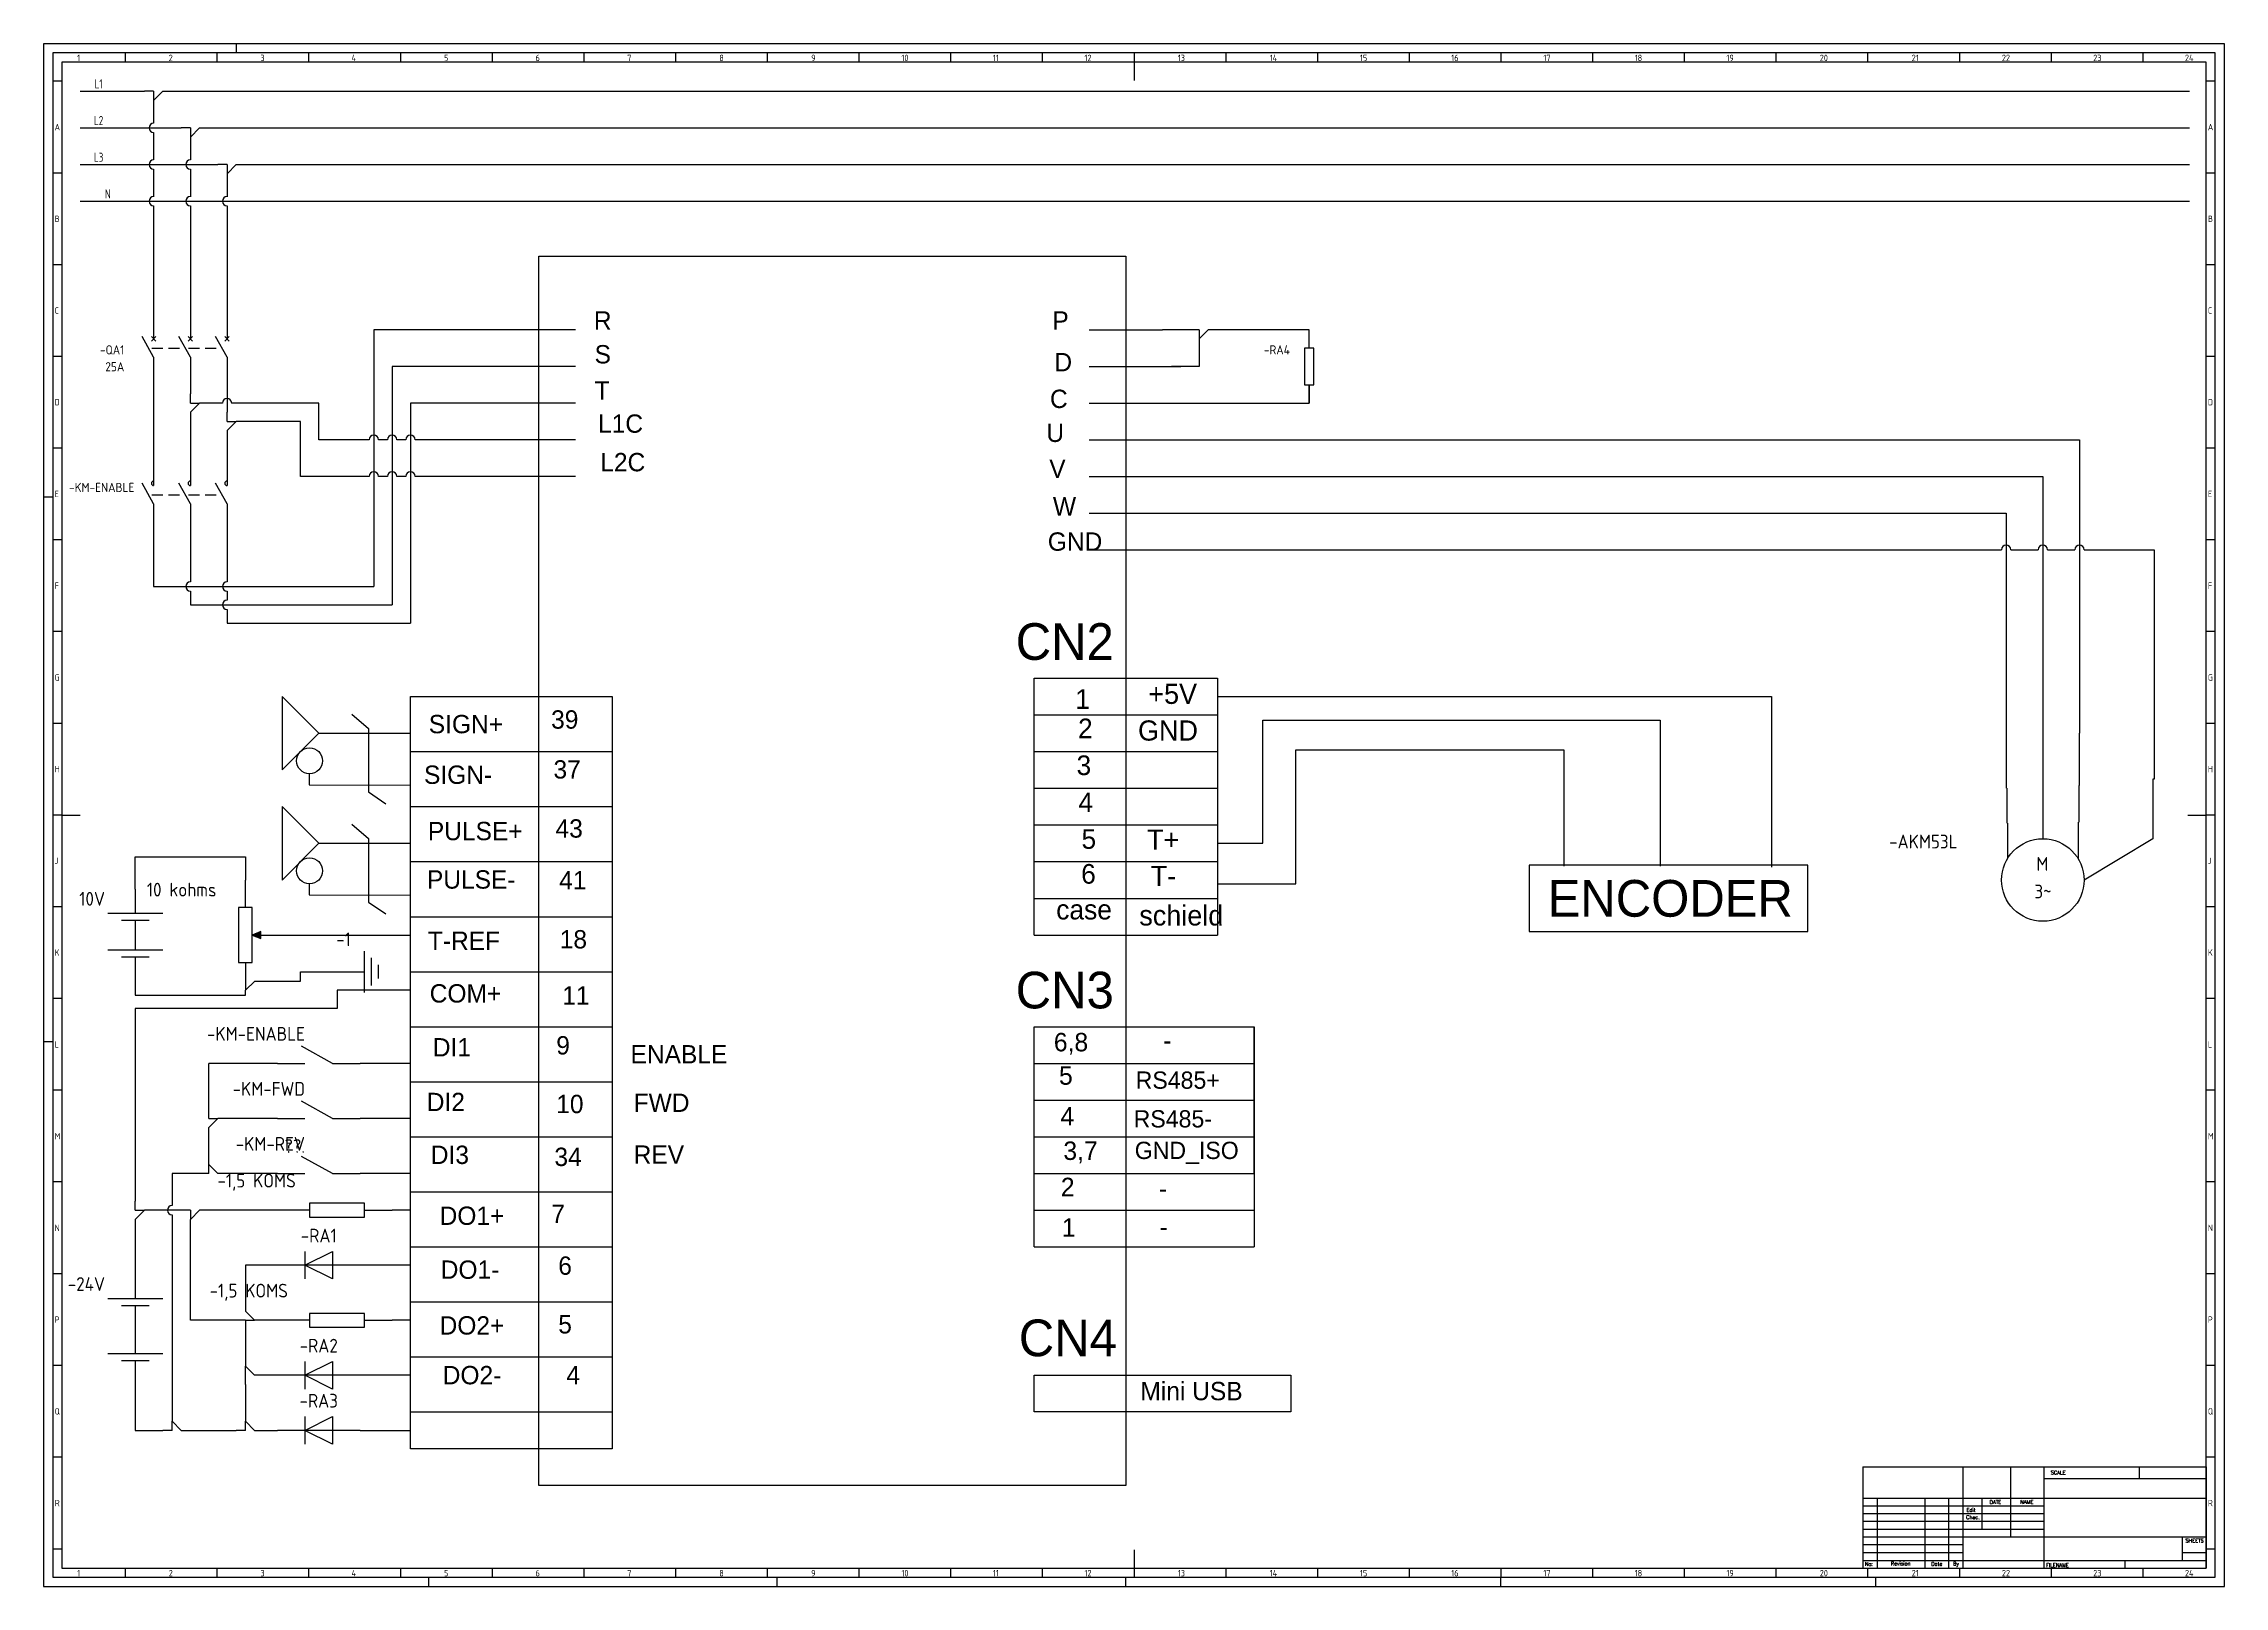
# Model space of a CAD drawing. Header units: millimetres. Extents: x 0 to 1189, y 5 to 846.
import ezdxf
from ezdxf.enums import TextEntityAlignment as Align

# ---------------------------------------------------------------- set-up
doc = ezdxf.new("R2010")
doc.units = ezdxf.units.MM
doc.header["$LTSCALE"] = 12
doc.linetypes.add('DASHED', pattern=[0.75, 0.5, -0.25])
for name, color, linetype in [('025', 1, 'Continuous'), ('035', 5, 'Continuous'), ('07', 7, 'Continuous'), ('LINK', 9, 'DASHED'), ('MISC', 2, 'Continuous'), ('RED_2.5mm^2', 1, 'Continuous'), ('SYMS', 7, 'Continuous'), ('TAGS', 51, 'Continuous'), ('WIREFIXED', 130, 'Continuous'), ('XREFCHILD', 134, 'Continuous')]:
    doc.layers.add(name, color=color, linetype=linetype)
doc.styles.add('ISO Proportional', font='isocp.shx')
doc.styles.add('WD', font='romans.shx')
doc.styles.add('WD_IEC', font='isocp2.shx', dxfattribs={"width": 0.9, "height": 4})

# ---------------------------------------------------------------- blocks, each defined once
blk = doc.blocks.new('IEC_border_a0')
at = {"layer": '035'}
for p, q in [((0, 841), (0, 0)), ((1189, 841), (0, 841)), ((44.5, 836), (44.5, 831)), ((94.5, 836), (94.5, 831)), ((105, 841), (105, 836)), ((144.5, 836), (144.5, 831)), ((194.5, 836), (194.5, 831)), ((244.5, 836), (244.5, 831)), ((294.5, 836), (294.5, 831)), ((344.5, 836), (344.5, 831)), ((394.5, 836), (394.5, 831)), ((444.5, 836), (444.5, 831)), ((494.5, 836), (494.5, 831)), ((544.5, 836), (544.5, 831)), ((594.5, 836), (594.5, 831)), ((644.5, 836), (644.5, 831)), ((694.5, 836), (694.5, 831)), ((744.5, 836), (744.5, 831)), ((794.5, 836), (794.5, 831)), ((844.5, 836), (844.5, 831)), ((894.5, 836), (894.5, 831)), ((944.5, 836), (944.5, 831)), ((994.5, 836), (994.5, 831)), ((1044.5, 836), (1044.5, 831)), ((1094.5, 836), (1094.5, 831)), ((1144.5, 836), (1144.5, 831)), ((1189, 0), (1189, 841)), ((10, 820.5), (5, 820.5)), ((1184, 820.5), (1179, 820.5)), ((10, 770.5), (5, 770.5)), ((1184, 770.5), (1179, 770.5)), ((10, 720.5), (5, 720.5)), ((1184, 720.5), (1179, 720.5)), ((10, 670.5), (5, 670.5)), ((1184, 670.5), (1179, 670.5)), ((10, 620.5), (5, 620.5)), ((1184, 620.5), (1179, 620.5)), ((0, 594), (5, 594)), ((10, 570.5), (5, 570.5)), ((1184, 570.5), (1179, 570.5)), ((10, 520.5), (5, 520.5)), ((1184, 520.5), (1179, 520.5)), ((10, 470.5), (5, 470.5)), ((1184, 470.5), (1179, 470.5)), ((10, 420.5), (5, 420.5)), ((1184, 420.5), (1179, 420.5)), ((1184, 420.5), (1179, 420.5)), ((10, 370.5), (5, 370.5)), ((1184, 370.5), (1179, 370.5)), ((10, 320.5), (5, 320.5)), ((1184, 320.5), (1179, 320.5)), ((0, 297), (5, 297)), ((10, 270.5), (5, 270.5)), ((1184, 270.5), (1179, 270.5)), ((1184, 270.5), (1179, 270.5)), ((10, 220.5), (5, 220.5)), ((1184, 220.5), (1179, 220.5)), ((10, 170.5), (5, 170.5)), ((1184, 170.5), (1179, 170.5)), ((10, 120.5), (5, 120.5)), ((1184, 120.5), (1179, 120.5)), ((10, 70.5), (5, 70.5)), ((1184, 70.5), (1179, 70.5)), ((10, 20.4), (5.1, 20.4)), ((1184, 20.4), (1179, 20.4)), ((0, 0), (1189, 0)), ((44.5, 10), (44.5, 5)), ((94.5, 10), (94.5, 5)), ((144.5, 10), (144.5, 5)), ((194.5, 10), (194.5, 5)), ((210, 0), (210, 5)), ((244.5, 10), (244.5, 5)), ((294.5, 10), (294.5, 5)), ((344.5, 10), (344.5, 5)), ((394.5, 10), (394.5, 5)), ((400, 0), (400, 5)), ((444.5, 10), (444.5, 5)), ((494.5, 10), (494.5, 5)), ((544.5, 10), (544.5, 5)), ((590, 0), (590, 5)), ((594.5, 10), (594.5, 5)), ((644.5, 10), (644.5, 5)), ((694.5, 10), (694.5, 5)), ((744.5, 10), (744.5, 5)), ((744.5, 10), (744.5, 5)), ((794.5, 10), (794.5, 5)), ((794.5, 0), (794.5, 5)), ((844.5, 10), (844.5, 5)), ((894.5, 10), (894.5, 5)), ((944.5, 10), (944.5, 5)), ((994.5, 10), (994.5, 5)), ((999, 0), (999, 5)), ((1044.5, 10), (1044.5, 5)), ((1094.5, 10), (1094.5, 5)), ((1144.5, 10), (1144.5, 5))]:
    blk.add_line(p, q, dxfattribs=at)
blk.add_lwpolyline([(10, 10), (1179, 10), (1179, 831), (10, 831)], close=True, dxfattribs=at)
at = {"layer": '07'}
for p, q in [((594.5, 831), (594.5, 821)), ((10, 420.5), (20, 420.5)), ((1169, 420.5), (1179, 420.5)), ((594.5, 20), (594.5, 10))]:
    blk.add_line(p, q, dxfattribs=at)
blk.add_lwpolyline([(5, 5), (1184, 5), (1184, 836), (5, 836)], close=True, dxfattribs=at)
at = {"layer": '035', "style": 'ISO Proportional'}
for s, p in [('1', (18.3, 831.5)), ('2', (68.2, 831.5)), ('3', (118.2, 831.5)), ('4', (167.9, 831.5)), ('5', (218.3, 831.5)), ('6', (268.2, 831.5)), ('7', (318.2, 831.5)), ('8', (368.4, 831.5)), ('9', (418.5, 831.5)), ('10', (467.7, 831.5)), ('11', (517.5, 831.5)), ('12', (567.5, 831.5)), ('13', (618.4, 831.5)), ('14', (668.5, 831.5)), ('15', (717.7, 831.5)), ('16', (767.5, 831.5)), ('17', (817.7, 831.5)), ('18', (867.5, 831.5)), ('19', (917.5, 831.5)), ('20', (968.4, 831.5)), ('21', (1018.5, 831.5)), ('22', (1067.7, 831.5)), ('23', (1117.5, 831.5)), ('24', (1167.5, 831.5)), ('A', (6, 793.8)), ('A', (1180, 793.8)), ('B', (6, 743.8)), ('B', (1180, 743.8)), ('C', (6, 693.8)), ('C', (1180, 693.8)), ('D', (6, 643.8)), ('D', (1180, 643.8)), ('E', (6, 593.8)), ('E', (1180, 593.8)), ('F', (6, 543.8)), ('F', (1180, 543.8)), ('G', (6, 493.8)), ('G', (1180, 493.8)), ('H', (6, 443.8)), ('H', (1180, 443.8)), ('J', (6, 393.8)), ('J', (1180, 393.8)), ('K', (6, 343.8)), ('K', (1180, 343.8)), ('L', (6, 293.7)), ('L', (1180, 293.7)), ('M', (6, 243.7)), ('M', (1180, 243.7)), ('N', (6, 193.7)), ('N', (1180, 193.7)), ('P', (6, 143.7)), ('P', (1180, 143.7)), ('Q', (6, 93.7)), ('Q', (1180, 93.7)), ('R', (6.1, 43.7)), ('R', (1180, 43.7)), ('1', (18.3, 5.5)), ('2', (68.2, 5.5)), ('3', (118.2, 5.5)), ('4', (167.9, 5.5)), ('5', (218.3, 5.5)), ('6', (268.2, 5.5)), ('7', (318.2, 5.5)), ('8', (368.4, 5.5)), ('9', (418.5, 5.5)), ('10', (467.7, 5.5)), ('11', (517.5, 5.5)), ('12', (567.5, 5.5)), ('13', (618.4, 5.5)), ('14', (668.5, 5.5)), ('15', (717.7, 5.5)), ('16', (767.5, 5.5)), ('17', (817.7, 5.5)), ('18', (867.5, 5.5)), ('19', (917.5, 5.5)), ('20', (968.4, 5.5)), ('21', (1018.5, 5.5)), ('22', (1067.7, 5.5)), ('23', (1117.5, 5.5)), ('24', (1167.5, 5.5))]:
    blk.add_text(s, height=3.5, dxfattribs=at).set_placement(p)
blk = doc.blocks.new('IEC_tblock_a0')
at = {"layer": '035'}
for p, q in [((-106.6, 55.2), (-106.6, 17)), ((-88.4, 48.9), (0, 48.9)), ((-36.4, 55.2), (-36.4, 48.9)), ((-179.4, 38.2), (-179.4, 0)), ((-153.4, 38.2), (-153.4, 0)), ((-140.4, 38.2), (-140.4, 0)), ((-122.2, 38.2), (-122.2, 21.2)), ((-187.2, 34), (-88.4, 34)), ((-187.2, 29.8), (-88.4, 29.8)), ((-187.2, 25.5), (-88.4, 25.5)), ((-187.2, 21.2), (-88.4, 21.2)), ((-187.2, 17), (-132.6, 17)), ((-187.2, 12.8), (-132.6, 12.8)), ((-187.2, 8.5), (-132.6, 8.5)), ((-187.2, 4.2), (0, 4.2)), ((-44.2, 4.2), (-44.2, 0)), ((-13, 8.5), (0, 8.5))]:
    blk.add_line(p, q, dxfattribs=at)
at = {"layer": '07'}
for p, q in [((-187.2, 55.2), (0, 55.2)), ((-187.2, 55.2), (-187.2, 0)), ((-132.6, 55.2), (-132.6, 0)), ((-88.4, 55.2), (-88.4, 0)), ((0, 55.2), (0, 0)), ((-187.2, 38.2), (0, 38.2)), ((-132.6, 17), (0, 17)), ((-13, 17), (-13, 4.2)), ((-187.2, 0), (0, 0))]:
    blk.add_line(p, q, dxfattribs=at)
at = {"style": 'WD'}
for tag, p in [('SCALE', (-69.9, 51.1)), ('SH', (-8.7, 10.1)), ('FILENAME', (-68.1, 0.8))]:
    blk.add_attdef(tag, p, '', height=2, dxfattribs=at)
for tag, height, p in [('CKDATE', 2, (-114.9, 26.6)), ('EDDATE', 2, (-115, 30.8)), ('EDBY', 2, (-98, 30.9)), ('CKBY', 2, (-97.9, 26.3)), ('PROJDESC', 5, (-45.9, 29.2)), ('DWGDESC', 5, (-44.9, 19.7)), ('DWGNO', 3.5, (-48.5, 9.5))]:
    blk.add_attdef(tag, text='', height=height, dxfattribs=at).set_placement(p, align=Align.CENTER)
at = {"style": 'WD', "flags": 1}
blk.add_attdef('WD_TB', (-120.9, 11.9), '', height=2, dxfattribs=at)
at = {"layer": '025', "style": 'WD'}
for s, p in [('SCALE', (-80.6, 51.1)), ('NAME', (-97.7, 35.1)), ('No:', (-183.8, 1.2)), ('Revision', (-166.5, 1.5)), ('Date', (-146.8, 1.3)), ('By', (-136.3, 1.4))]:
    blk.add_text(s, height=2, dxfattribs=at).set_placement(p, align=Align.CENTER)
for s, p in [('DATE', (-118, 35)), ('Chec.', (-130.8, 26.7)), ('Edit', (-130.6, 30.7)), ('SHEETS', (-11.2, 14)), ('FILENAME', (-87.2, 0.6))]:
    blk.add_text(s, height=2, dxfattribs=at).set_placement(p)
blk = doc.blocks.new('HT0_184')
for p, q in [((0, 0), (-2.5, 0)), ((0, 0), (0, -2.5)), ((0, -2.5), (2.5, 0))]:
    blk.add_line(p, q)
at = {"style": 'WD_IEC', "flags": 1}
for tag, p in [('X4TERM01', (-2.5, 0)), ('X1TERM01', (2.5, 0)), ('X8TERM01', (0, -2.5)), ('WDWSEQ', (1.53, -1.26))]:
    blk.add_attdef(tag, p, '', height=0.4, dxfattribs=at)
blk = doc.blocks.new('VCB1')
for p, q in [((0, 7.5), (0, 2.5)), ((0, -2.5), (-3.12, 3.12)), ((0.62, 1.88), (-0.62, 3.12)), ((-0.62, 1.88), (0.62, 3.12)), ((0, -2.5), (0, -7.5))]:
    blk.add_line(p, q)
at = {"style": 'WD_IEC'}
for tag, p in [('INST', (-8, 5.25)), ('TAG1', (-8, -1.75)), ('LOC', (-8, 1.75)), ('RATING1', (-8, -6.35)), ('DESC1', (-8, -14.35)), ('DESC2', (-8, -17.85)), ('DESC3', (-8, -21.35))]:
    blk.add_attdef(tag, text='', height=2.5, dxfattribs=at).set_placement(p, align=Align.RIGHT)
blk.add_attdef('TERM01', text='', height=2, rotation=90, dxfattribs=at).set_placement((-1, 7.5), align=Align.RIGHT)
at = {"style": 'WD_IEC', "flags": 1}
for tag, p, height in [('X2TERM01', (0, 7.5), 0.32), ('MFG', (2.75, 6.5), 1.5), ('X4LINK', (-2, 0), 0.32), ('X1LINK', (-0.5, 0), 0.32), ('CAT', (2.75, 4), 1.5), ('X8TERM02', (0, -7.5), 0.32), ('ASSYCODE', (1, -9), 1), ('FAMILY', (1, -10.5), 1), ('CATDESC', (1, -12), 1), ('CONTACT', (1, -13.5), 1), ('COMMON', (2.25, -14.75), 1)]:
    blk.add_attdef(tag, p, '', height=height, dxfattribs=at)
at = {"style": 'WD_IEC'}
blk.add_attdef('TERM02', (-1, -7.5), '', height=2, rotation=90, dxfattribs=at)
at = {"lineweight": 15, "style": 'WD_IEC'}
blk.add_attdef('XREF', text='', height=2.5, dxfattribs=at).set_placement((-8, -10.35), align=Align.RIGHT)
blk = doc.blocks.new('VCB2')
for p, q in [((0, 7.5), (0, 2.5)), ((0, -2.5), (-3.12, 3.12)), ((0.62, 1.88), (-0.62, 3.12)), ((-0.62, 1.88), (0.62, 3.12)), ((0, -2.5), (0, -7.5))]:
    blk.add_line(p, q)
at = {"style": 'WD_IEC'}
blk.add_attdef('TERM01', text='', height=2, rotation=90, dxfattribs=at).set_placement((-1, 7.5), align=Align.RIGHT)
at = {"style": 'WD_IEC', "flags": 1}
for tag, p, height in [('X2TERM01', (0, 7.5), 0.32), ('X4LINK', (-2.5, 0), 0.32), ('X1LINK', (-0.5, 0), 0.32), ('X8TERM02', (0, -7.5), 0.32), ('FAMILY', (1, -10.5), 1), ('CONTACT', (1, -13.5), 1)]:
    blk.add_attdef(tag, p, '', height=height, dxfattribs=at)
at = {"style": 'WD_IEC'}
for tag, p in [('INST', (-8, 2.65)), ('LOC', (-8, -0.35)), ('TAG2', (-8, -3.35)), ('DESC1', (-8, -13.35)), ('DESC3', (-8, -19.35)), ('DESC2', (-8, -16.35))]:
    blk.add_attdef(tag, text='', height=2.5, dxfattribs=at).set_placement(p, align=Align.RIGHT)
blk.add_attdef('TERM02', (-1, -7.5), '', height=2, rotation=90, dxfattribs=at)
at = {"style": 'WD_IEC', "flags": 1}
blk.add_attdef('RATING1', text='', height=2.5, dxfattribs=at).set_placement((-8, -6.35), align=Align.RIGHT)
at = {"lineweight": 15, "style": 'WD_IEC'}
blk.add_attdef('XREF', text='', height=2.5, dxfattribs=at).set_placement((-8, -10.35), align=Align.RIGHT)
blk = doc.blocks.new('VMS21P')
for p, q in [((0, 7.5), (0, 2.5)), ((0, -2.5), (-3.12, 3.12)), ((0, -2.5), (0, -7.5))]:
    blk.add_line(p, q)
blk.add_arc((0, 3.12), 0.625, 90, 270)
at = {"style": 'WD_IEC'}
for tag, p in [('INST', (-5.25, 6.75)), ('LOC', (-5.25, 3.75)), ('TAG2', (-5.25, 0.75)), ('DESC1', (-5.25, -6.75)), ('XREF', (-5.25, -3.75)), ('DESC3', (-5.25, -12.75)), ('DESC2', (-5.25, -9.75))]:
    blk.add_attdef(tag, text='', height=2.5, dxfattribs=at).set_placement(p, align=Align.RIGHT)
blk.add_attdef('TERM01', text='', height=2, rotation=90, dxfattribs=at).set_placement((-1, 7.5), align=Align.RIGHT)
at = {"style": 'WD_IEC', "flags": 1}
for tag, p, height in [('X2TERM01', (0, 7.5), 0.32), ('X4LINK', (-2.91, 0), 0.32), ('X1LINK', (-0.5, 0), 0.32), ('CONTACT', (4, -3.5), 1), ('FAMILY', (4, -5), 1), ('X8TERM02', (0, -7.5), 0.32)]:
    blk.add_attdef(tag, p, '', height=height, dxfattribs=at)
at = {"style": 'WD_IEC'}
blk.add_attdef('TERM02', (-1, -7.5), '', height=2, rotation=90, dxfattribs=at)
blk = doc.blocks.new('HT0_812')
for p, q in [((0, 0), (0, 2.5)), ((0, 0), (2.5, 0)), ((2.5, 0), (0, -2.5))]:
    blk.add_line(p, q)
at = {"style": 'WD_IEC', "flags": 1}
for tag, p in [('X2TERM01', (0, 2.5)), ('WDWSEQ', (1.92, 1.22)), ('X1TERM01', (2.5, 0)), ('X8TERM01', (0, -2.5))]:
    blk.add_attdef(tag, p, '', height=0.4, dxfattribs=at)
blk = doc.blocks.new('VVR1BR')
for p, q in [((0, 5), (0, 10)), ((1.25, 0), (10, 0)), ((0, -5), (0, -10))]:
    blk.add_line(p, q)
for points in [[(-1.25, 5), (-1.25, -5), (1.25, -5), (1.25, 5)], [(2.83, -0.62), (2.83, 0.62), (1.25, 0)]]:
    blk.add_lwpolyline(points, close=True)
blk.add_solid([(1.25, 0), (2.83, -0.62), (2.83, 0.62)])
at = {"style": 'WD_IEC'}
for tag, height, p in [('INST', 2.5, (-5.25, 14)), ('LOC', 2.5, (-5.25, 10.5)), ('TAG1', 2.5, (-5.25, 7)), ('RATING1', 2.5, (-5.25, 1.65)), ('TERM03', 2, (10, 1)), ('DESC1', 2.5, (-5.25, -9.35)), ('DESC2', 2.5, (-5.25, -12.85)), ('DESC3', 2.5, (-5.25, -16.35))]:
    blk.add_attdef(tag, text='', height=height, dxfattribs=at).set_placement(p, align=Align.RIGHT)
blk.add_attdef('TERM01', text='', height=2, rotation=90, dxfattribs=at).set_placement((-1, 10), align=Align.RIGHT)
at = {"style": 'WD_IEC', "flags": 1}
for tag, p, height in [('X2TERM01', (0, 10), 0.32), ('X2TERM03', (10, 0), 0.32), ('ASSYCODE', (1, -6.5), 1), ('FAMILY', (1, -8), 1), ('X8TERM02', (0, -10), 0.32), ('CATDESC', (1, -9.5), 1)]:
    blk.add_attdef(tag, p, '', height=height, dxfattribs=at)
at = {"style": 'WD_IEC', "flags": 9}
for tag, p in [('MFG', (-6, -1.5)), ('CAT', (-6, -4))]:
    blk.add_attdef(tag, text='', height=1.5, dxfattribs=at).set_placement(p, align=Align.RIGHT)
at = {"style": 'WD_IEC'}
blk.add_attdef('TERM02', (-1, -10), '', height=2, rotation=90, dxfattribs=at)
blk = doc.blocks.new('VBA1')
for p, q in [((0, 5), (0, 0.62)), ((-5, 0.62), (5, 0.62)), ((-2.5, -0.62), (2.5, -0.62)), ((0, -0.62), (0, -5))]:
    blk.add_line(p, q)
at = {"style": 'WD_IEC'}
for tag, p in [('INST', (-5.5, 9)), ('LOC', (-5.5, 5.5)), ('TAG1', (-5.5, 2)), ('RATING1', (-5.5, -4.85)), ('DESC1', (-5.5, -8.85)), ('DESC2', (-5.5, -12.35)), ('DESC3', (-5.5, -15.85))]:
    blk.add_attdef(tag, text='', height=2.5, dxfattribs=at).set_placement(p, align=Align.RIGHT)
blk.add_attdef('TERM01', (-1, 2.42), '', height=2, rotation=90, dxfattribs=at)
for tag, p, height, flags in [('X2TERM01', (0, 5), 0.32, 1), ('MFG', (3.38, 4), 1.5, 9), ('CAT', (3.38, 1.5), 1.5, 9), ('X8TERM02', (0, -5), 0.32, 1), ('ASSYCODE', (1, -6.5), 1, 1), ('FAMILY', (1, -8), 1, 1), ('CATDESC', (1, -9.5), 1, 1)]:
    blk.add_attdef(tag, p, '', height=height, dxfattribs=dict(at, flags=flags))
blk.add_attdef('TERM02', text='', height=2, rotation=90, dxfattribs=at).set_placement((-1, -2.84), align=Align.RIGHT)
at = {"lineweight": 15, "style": 'WD_IEC'}
blk.add_attdef('XREF', text='', height=2.5, dxfattribs=at).set_placement((-5.5, -20.5), align=Align.RIGHT)
blk = doc.blocks.new('HGND2')
for p, q in [((0, 0), (5, 0)), ((5, -3.75), (5, 3.75)), ((6.25, -2.5), (6.25, 2.5)), ((7.5, -1.25), (7.5, 1.25))]:
    blk.add_line(p, q)
at = {"style": 'WD_IEC'}
for tag, p in [('INST', (2.5, 11.63)), ('LOC', (2.5, 8.13)), ('TAG1', (2.5, 4.63))]:
    blk.add_attdef(tag, text='', height=2.5, dxfattribs=at).set_placement(p, align=Align.RIGHT)
at = {"style": 'WD_IEC', "flags": 1}
blk.add_attdef('X4TERM01', (0, 0), '', height=0.32, dxfattribs=at)
blk = doc.blocks.new('HCR21')
for p, q in [((-7.5, 0), (-2.5, 0)), ((2.5, 0), (-3.12, 3.12)), ((2.5, 0), (7.5, 0))]:
    blk.add_line(p, q)
at = {"style": 'WD_IEC'}
for tag, p in [('INST', (-2.5, 10.12)), ('LOC', (-2.5, 7.12)), ('TAG2', (-2.5, 4.12)), ('DESC1', (-2.5, -9.25)), ('DESC2', (-2.5, -12.25)), ('DESC3', (-2.5, -15.25))]:
    blk.add_attdef(tag, text='', height=2.5, dxfattribs=at).set_placement(p, align=Align.RIGHT)
for tag, p, height, flags in [('X4TERM01', (-7.5, 0), 0.32, 1), ('TERM01', (-7.5, 1), 2, 8), ('X2LINK', (0, 2.27), 0.32, 1), ('X8LINK', (0, 0.77), 0.32, 1), ('X1TERM02', (7.5, 0), 0.32, 1), ('CONTACT', (6.5, -2.25), 1, 1), ('FAMILY', (6.5, -3.75), 1, 1), ('COMMON', (7.75, -3.5), 1, 1)]:
    blk.add_attdef(tag, p, '', height=height, dxfattribs=dict(at, flags=flags))
at = {"style": 'WD_IEC', "flags": 8}
for tag, height, p in [('TERM02', 2, (7.5, 1)), ('XREF', 2.5, (-2.5, -6.25))]:
    blk.add_attdef(tag, text='', height=height, dxfattribs=at).set_placement(p, align=Align.RIGHT)
blk = doc.blocks.new('HRE1B')
for p, q in [((-5, 0), (-10, 0)), ((5, 0), (10, 0))]:
    blk.add_line(p, q)
blk.add_lwpolyline([(-5, -1.25), (5, -1.25), (5, 1.25), (-5, 1.25)], close=True)
at = {"style": 'WD_IEC'}
for tag, p in [('INST', (-7.5, 11.12)), ('LOC', (-7.5, 7.62)), ('TAG1', (-7.5, 4.12)), ('DESC1', (-7.5, -7.25)), ('DESC3', (-7.5, -14.25)), ('DESC2', (-7.5, -10.75))]:
    blk.add_attdef(tag, text='', height=2.5, dxfattribs=at).set_placement(p, align=Align.RIGHT)
for tag, p, height, flags in [('MFG', (7.42, 12.12), 1.5, 9), ('CAT', (7.42, 9.62), 1.5, 9), ('X4TERM01', (-10, 0), 0.32, 1), ('TERM01', (-10, 1), 2, 8), ('X1TERM02', (10, 0), 0.32, 1), ('ASSYCODE', (6, -2.75), 1, 1), ('FAMILY', (6, -4.25), 1, 1), ('CATDESC', (6, -5.75), 1, 1)]:
    blk.add_attdef(tag, p, '', height=height, dxfattribs=dict(at, flags=flags))
blk.add_attdef('RATING1', (-2.58, 4.12), '', height=2.5, dxfattribs=at)
at = {"style": 'WD_IEC', "flags": 8}
blk.add_attdef('TERM02', text='', height=2, dxfattribs=at).set_placement((10, 1), align=Align.RIGHT)
blk = doc.blocks.new('HDI1R')
for p, q in [((7.5, 0), (-7.5, 0)), ((-2.5, 0), (2.5, 2.5)), ((-2.5, 2.5), (-2.5, -2.5)), ((2.5, -2.5), (-2.5, 0)), ((2.5, 2.5), (2.5, -2.5))]:
    blk.add_line(p, q)
at = {"style": 'WD_IEC'}
for tag, p in [('INST', (0, 11.12)), ('LOC', (0, 7.62)), ('TAG1', (0, 4.12)), ('DESC1', (0, -7.5)), ('DESC2', (0, -11)), ('DESC3', (0, -14.5))]:
    blk.add_attdef(tag, text='', height=2.5, dxfattribs=at).set_placement(p, align=Align.CENTER)
for tag, p, height, flags in [('MFG', (4.92, 12.12), 1.5, 9), ('CAT', (4.92, 9.62), 1.5, 9), ('X4TERM01', (-7.5, 0), 0.32, 1), ('TERM01', (-7.5, 1), 2, 8), ('X1TERM02', (7.5, 0), 0.32, 1), ('ASSYCODE', (12.25, -2.75), 1, 1), ('FAMILY', (12.25, -4.25), 1, 1), ('WDBLKNAM', (12.25, -7.25), 1, 1), ('CATDESC', (12.25, -5.75), 1, 1)]:
    blk.add_attdef(tag, p, '', height=height, dxfattribs=dict(at, flags=flags))
at = {"style": 'WD_IEC', "flags": 8}
blk.add_attdef('TERM02', text='', height=2, dxfattribs=at).set_placement((7.5, 1), align=Align.RIGHT)
blk = doc.blocks.new('HT0_124')
for p, q in [((0, 0), (-2.5, 0)), ((0, 0), (0, 2.5)), ((0, 2.5), (2.5, 0))]:
    blk.add_line(p, q)
at = {"style": 'WD_IEC', "flags": 1}
for tag, p in [('X4TERM01', (-2.5, 0)), ('X2TERM01', (0, 2.5)), ('WDWSEQ', (1.6, 1.48)), ('X1TERM01', (2.5, 0))]:
    blk.add_attdef(tag, p, '', height=0.4, dxfattribs=at)
blk = doc.blocks.new('HT0_281')
for p in [(0, -2.5), (2.5, 0)]:
    blk.add_line(p, (0, 2.5))
at = {"style": 'WD_IEC', "flags": 1}
for tag, p in [('X2TERM01', (0, 2.5)), ('WDWSEQ', (1.92, 1.22)), ('X1TERM01', (2.5, 0)), ('X8TERM01', (0, -2.5))]:
    blk.add_attdef(tag, p, '', height=0.4, dxfattribs=at)
blk = doc.blocks.new('HT0_218')
for p, q in [((2.5, 0), (0, 2.5)), ((0, 0), (2.5, 0)), ((0, 0), (0, -2.5))]:
    blk.add_line(p, q)
at = {"style": 'WD_IEC', "flags": 1}
for tag, p in [('X2TERM01', (0, 2.5)), ('WDWSEQ', (1.92, 1.22)), ('X1TERM01', (2.5, 0)), ('X8TERM01', (0, -2.5))]:
    blk.add_attdef(tag, p, '', height=0.4, dxfattribs=at)
blk = doc.blocks.new('VRE1B')
for p, q in [((0, 5), (0, 10)), ((0, -5), (0, -10))]:
    blk.add_line(p, q)
blk.add_lwpolyline([(-1.25, 5), (-1.25, -5), (1.25, -5), (1.25, 5)], close=True)
at = {"style": 'WD_IEC'}
for tag, p in [('INST', (-5.25, 10.25)), ('LOC', (-5.25, 6.75)), ('RATING1', (-5.25, -1.25)), ('TAG1', (-5.25, 3.25)), ('DESC1', (-5.25, -5.25)), ('DESC3', (-5.25, -12.25)), ('DESC2', (-5.25, -8.75))]:
    blk.add_attdef(tag, text='', height=2.5, dxfattribs=at).set_placement(p, align=Align.RIGHT)
blk.add_attdef('TERM01', text='', height=2, rotation=90, dxfattribs=at).set_placement((-1, 10), align=Align.RIGHT)
at = {"style": 'WD_IEC', "flags": 1}
for tag, p, height in [('X2TERM01', (0, 10), 0.32), ('MFG', (2.75, 9), 1.5), ('CAT', (2.75, 6.5), 1.5), ('ASSYCODE', (2.25, -1.5), 1), ('FAMILY', (2.25, -3), 1), ('CATDESC', (2.25, -4.5), 1), ('X8TERM02', (0, -10), 0.32)]:
    blk.add_attdef(tag, p, '', height=height, dxfattribs=at)
at = {"style": 'WD_IEC'}
blk.add_attdef('TERM02', (-1, -10), '', height=2, rotation=90, dxfattribs=at)
blk = doc.blocks.new('VMO14')
blk.add_line((20, 7.5), (7.5, 0))
blk.add_circle((0, 0), 7.5)
at = {"style": 'WD_IEC'}
for tag, p in [('INST', (-15.5, 12.75)), ('TAG1', (-15.5, 5.75)), ('LOC', (-15.5, 9.25)), ('DESC1', (-15.5, 1.5)), ('DESC2', (-15.5, -2)), ('DESC3', (-15.5, -5.5)), ('RATING1', (-15.5, -9)), ('RATING2', (-15.5, -12.5)), ('RATING3', (-15.5, -16))]:
    blk.add_attdef(tag, text='', height=2.5, dxfattribs=at).set_placement(p, align=Align.RIGHT)
blk.add_attdef('TERM02', (-0.81, 7.4), '', height=2, rotation=90, dxfattribs=at)
for tag, p in [('TERM04', (19, 10)), ('TERM01', (-7.47, 4.61)), ('TERM03', (9.66, 4.61))]:
    blk.add_attdef(tag, text='', height=2, rotation=90, dxfattribs=at).set_placement(p, align=Align.RIGHT)
at = {"style": 'WD_IEC', "flags": 1}
for tag, p, height in [('MFG', (22.75, 9), 1.5), ('CAT', (22.75, 6.5), 1.5), ('X0TERM01', (-6.4, 3.9), 0.32), ('X2TERM02', (0, 7.5), 0.32), ('X0TERM03', (6.4, 3.9), 0.32), ('X2TERM04', (20, 7.5), 0.32), ('X4LINK', (-7.5, 0), 0.32), ('X1LINK', (7.5, 0), 0.32), ('ASSYCODE', (1, -9), 1), ('FAMILY', (1, -10.5), 1), ('CATDESC', (1, -12), 1)]:
    blk.add_attdef(tag, p, '', height=height, dxfattribs=at)
at = {"style": 'WD_IEC'}
for tag, p in [('M', (-0.06, 1.67)), ('3~', (0.05, -3.33))]:
    blk.add_attdef(tag, text='', height=2.5, dxfattribs=at).set_placement(p, align=Align.CENTER)
at = {"lineweight": 15, "style": 'WD_IEC'}
blk.add_attdef('XREF', text='', height=2.5, dxfattribs=at).set_placement((-15.5, -19.5), align=Align.RIGHT)
blk = doc.blocks.new('WD_WNH')
at = {"linetype": 'Continuous', "style": 'WD_IEC', "width": 0.8}
blk.add_attdef('WIRENO', text='', height=2.5, dxfattribs=at).set_placement((0, 0.75), align=Align.CENTER)
at = {"style": 'WD_IEC', "flags": 1}
for tag, p in [('W08USER', (0, 0.375)), ('W04USER', (0, 0.875)), ('W05USER', (0, 0.75)), ('W09USER', (0, 0.25)), ('W03USER', (0, 1)), ('W06USER', (0, 0.625)), ('W07USER', (0, 0.5)), ('W02USER', (0, 1.125)), ('W01USER', (0, 1.25)), ('W10USER', (0, 0.125))]:
    blk.add_attdef(tag, text='', height=0.08, dxfattribs=at).set_placement(p, align=Align.CENTER)

msp = doc.modelspace()

# ---------------------------------------------------------------- linework, layer by layer
for p, q in [((290, 690), (250, 690)), ((570, 690), (610, 690)), ((290, 670), (250, 670)), ((570, 670), (605, 670)), ((600, 670), (620, 670)), ((290, 650), (250, 650)), ((570, 650), (610, 650)), ((290, 630), (250, 630)), ((570, 630), (610, 630)), ((290, 610), (250, 610)), ((570, 610), (610, 610)), ((570, 590), (610, 590)), ((570, 570), (610, 570)), ((150, 470), (130, 490)), ((130, 490), (130, 480)), ((130, 480), (130, 450)), ((168, 480.4), (177.2, 472.6)), ((540, 480), (640, 480)), ((130, 450), (150, 470)), ((150, 470), (200, 470)), ((177.2, 472.6), (177.2, 438)), ((200, 460), (310, 460)), ((540, 460), (640, 460)), ((144.8, 447.9), (144.8, 441.9)), ((144.8, 441.9), (200, 441.7)), ((540, 440), (640, 440)), ((150, 410), (130, 430)), ((130, 430), (130, 420)), ((177.2, 438), (186.6, 431.5)), ((200, 430), (310, 430)), ((130, 420), (130, 390)), ((168, 420.4), (177.2, 412.6)), ((540, 420), (640, 420)), ((130, 390), (150, 410)), ((150, 410), (200, 410)), ((177.2, 412.6), (177.2, 378)), ((200, 400), (310, 400)), ((540, 400), (640, 400)), ((144.8, 387.9), (144.8, 381.9)), ((144.8, 381.9), (200, 381.7)), ((177.2, 378), (186.6, 371.5)), ((200, 370), (310, 370)), ((540, 380), (640, 380)), ((540, 360), (640, 360)), ((200, 340), (310, 340)), ((200, 310), (310, 310)), ((660, 230), (660, 310)), ((660, 310), (660, 190)), ((540, 290), (640, 290)), ((640, 290), (660, 290)), ((200, 280), (310, 280)), ((540, 270), (640, 270)), ((640, 270), (660, 270)), ((200, 250), (310, 250)), ((540, 250), (640, 250)), ((640, 250), (660, 250)), ((540, 230), (640, 230)), ((640, 230), (660, 230)), ((200, 220), (310, 220)), ((540, 210), (640, 210)), ((640, 210), (660, 210)), ((200, 190), (310, 190)), ((540, 190), (640, 190)), ((640, 190), (660, 190)), ((200, 160), (310, 160)), ((200, 130), (310, 130)), ((200, 100), (310, 100))]:
    msp.add_line(p, q)
for points in [[(270, 730), (590, 730), (590, 60), (270, 60)], [(200, 490), (310, 490), (310, 80), (200, 80)], [(961.8, 398.1), (810, 398.1), (810, 361.9), (961.8, 361.9)], [(540, 120), (680, 120), (680, 100), (540, 100)]]:
    msp.add_lwpolyline(points, close=True)
for points in [[(540, 360), (540, 500), (640, 500), (640, 360)], [(540, 190), (540, 310), (660, 310)]]:
    msp.add_lwpolyline(points)
for centre in [(145, 455), (145, 395)]:
    msp.add_circle(centre, 7.07)
at = {"layer": 'LINK'}
for points in [[(59, 680), (75, 680)], [(79, 680), (95, 680)], [(59, 600), (74.2, 600)], [(79, 600), (94.2, 600)]]:
    msp.add_lwpolyline(points, dxfattribs=at)
at = {"layer": 'RED_2.5mm^2'}
for p, q in [((20, 820), (55, 820)), ((60, 815), (60, 802.5)), ((65, 820), (1170, 820)), ((20, 800), (75, 800)), ((60, 797.5), (60, 782.5)), ((85, 800), (1170, 800)), ((80, 795), (80, 782.5)), ((20, 780), (95, 780)), ((60, 777.5), (60, 762.5)), ((80, 777.5), (80, 762.5)), ((100, 775), (100, 762.5)), ((105, 780), (1170, 780)), ((20, 760), (1170, 760)), ((60, 757.5), (60, 695)), ((80, 757.5), (80, 695)), ((100, 757.5), (100, 695)), ((250, 690), (180, 690)), ((180, 690), (180, 550)), ((625, 690), (610, 690)), ((690, 690), (635, 690)), ((690, 680), (690, 690)), ((630, 685), (630, 670)), ((250, 670), (190, 670)), ((190, 670), (190, 540)), ((630, 670), (615, 670)), ((60, 665), (60, 615)), ((80, 665), (80, 655)), ((100, 665), (100, 645)), ((690, 650), (690, 660)), ((80, 645), (80, 615)), ((97.5, 650), (85, 650)), ((150, 650), (102.5, 650)), ((150, 630), (150, 650)), ((250, 650), (200, 650)), ((200, 650), (200, 530)), ((610, 650), (690, 650)), ((100, 635), (100, 615)), ((140, 640), (105, 640)), ((140, 610), (140, 640)), ((177.5, 630), (150, 630)), ((187.5, 630), (182.5, 630)), ((197.5, 630), (192.5, 630)), ((250, 630), (202.5, 630)), ((610, 630), (1110, 630)), ((1110, 630), (1110, 470)), ((177.5, 610), (140, 610)), ((187.5, 610), (182.5, 610)), ((197.5, 610), (192.5, 610)), ((250, 610), (202.5, 610)), ((610, 610), (1090, 610)), ((1090, 610), (1090, 470)), ((60, 585), (60, 550)), ((80, 585), (80, 552.5)), ((100, 585), (100, 552.5)), ((610, 590), (1070, 590)), ((1070, 590), (1070, 470)), ((610, 570), (1050, 570)), ((1050, 570), (1067.5, 570)), ((1072.5, 570), (1087.5, 570)), ((1092.5, 570), (1107.5, 570)), ((1112.5, 570), (1150.7, 570)), ((1150.7, 570), (1150.7, 470)), ((60, 550), (180, 550)), ((80, 547.5), (80, 540)), ((100, 547.5), (100, 542.5)), ((80, 540), (190, 540)), ((100, 537.5), (100, 530)), ((100, 530), (200, 530)), ((640, 490), (942, 490)), ((942, 490), (942, 397)), ((664.7, 432), (664.7, 477.2)), ((664.7, 477.2), (881.4, 477.2)), ((881.4, 477.2), (881.4, 397.5)), ((1070, 470), (1070, 440)), ((1090, 470), (1090, 450)), ((1109.9, 470), (1109.9, 441.5)), ((1150.7, 470), (1150.7, 450)), ((682.8, 425.2), (682.8, 461)), ((682.8, 461), (828.8, 461)), ((828.8, 461), (828.8, 397.5)), ((1070.4, 440), (1070.4, 420.9)), ((1090, 450), (1090, 447.5)), ((1090, 447.5), (1090, 445)), ((1090, 445), (1090, 428.8)), ((1109.6, 441.5), (1109.6, 421.6)), ((1150.7, 445), (1150, 445)), ((1150, 445), (1150, 412.5)), ((1150.7, 450), (1150.7, 447.5)), ((1150.7, 447.5), (1150.7, 445)), ((664.7, 410), (664.7, 432)), ((1090, 428.8), (1090, 412.5)), ((682.8, 387.9), (682.8, 425.2)), ((1070.8, 420.9), (1070.8, 401.7)), ((1109.2, 421.6), (1109.2, 401.7)), ((640, 410), (664.7, 410)), ((50, 385), (50, 402.7)), ((50, 402.7), (110, 402.7)), ((110, 402.7), (110, 390)), ((640, 387.9), (682.8, 387.9)), ((140, 360), (200, 360)), ((50, 335), (50, 327.3)), ((110, 330), (115.1, 334.9)), ((115.1, 334.9), (140, 334.9)), ((140, 334.9), (140, 340)), ((140, 340), (160, 340)), ((50, 327.3), (110, 327.3)), ((110, 327.3), (110, 330)), ((200, 330), (160, 330)), ((160, 330), (160, 320)), ((160, 320), (50, 320)), ((50, 320), (50, 215)), ((90, 265), (90, 290)), ((127.5, 290), (90, 290)), ((200, 290), (172.5, 290)), ((90, 235), (90, 255)), ((127.5, 260), (95, 260)), ((200, 260), (172.5, 260)), ((85, 230), (70, 230)), ((70, 230), (70, 212.5)), ((127.5, 230), (95, 230)), ((200, 230), (172.5, 230)), ((50, 205), (50, 175)), ((75, 210), (55, 210)), ((70, 207.5), (70, 95)), ((80, 150), (80, 205)), ((130, 210), (85, 210)), ((200, 210), (190, 210)), ((127.5, 180), (110, 180)), ((110, 180), (110, 155)), ((200, 180), (172.5, 180)), ((110, 150), (80, 150)), ((110, 145), (110, 125)), ((130, 150), (115, 150)), ((200, 150), (190, 150)), ((127.5, 120), (115, 120)), ((200, 120), (172.5, 120)), ((50, 115), (50, 90)), ((110, 115), (110, 95)), ((50, 90), (65, 90)), ((75, 90), (105, 90)), ((115, 90), (127.5, 90)), ((172.5, 90), (200, 90))]:
    msp.add_line(p, q, dxfattribs=at)
for centre, start, end in [((60, 800), 90, 270), ((60, 780), 90, 270), ((80, 780), 90, 270), ((60, 760), 90, 270), ((80, 760), 90, 270), ((100, 760), 90, 270), ((100, 650), 0, 180), ((180, 630), 0, 180), ((190, 630), 0, 180), ((200, 630), 0, 180), ((180, 610), 0, 180), ((190, 610), 0, 180), ((200, 610), 0, 180), ((1070, 570), 0, 180), ((1090, 570), 0, 180), ((1110, 570), 0, 180), ((80, 550), 90, 270), ((100, 550), 90, 270), ((100, 540), 90, 270), ((70, 210), 90, 270)]:
    msp.add_arc(centre, 2.54, start, end, dxfattribs=at)

# ---------------------------------------------------------------- block references
for name, p in [('IEC_border_a0', (0, 4.9)), ('IEC_tblock_a0', (1179, 14.9))]:
    msp.add_blockref(name, p)
at = {"layer": 'RED_2.5mm^2', "xscale": 2, "yscale": 2, "zscale": 2}
for name, p in [('HT0_184', (60, 820)), ('HT0_184', (80, 800)), ('HT0_184', (100, 780)), ('HT0_184', (630, 690)), ('HT0_812', (80, 650)), ('HT0_812', (100, 640)), ('HT0_812', (90, 260)), ('HT0_124', (90, 230)), ('HT0_812', (50, 210)), ('HT0_184', (80, 210)), ('HT0_218', (110, 150)), ('HT0_281', (110, 120)), ('HT0_124', (70, 90)), ('HT0_124', (110, 90))]:
    msp.add_blockref(name, p, dxfattribs=at)
at = {"layer": 'SYMS'}
ref = msp.add_blockref('VCB1', (60, 680), dxfattribs=dict(at, xscale=2, yscale=2, zscale=2))
ref.add_attrib('RATING1', '25A', dxfattribs={"layer": 'MISC', "height": 5, "style": 'WD_IEC'}).set_placement((44, 667.3), align=Align.RIGHT)
ref.add_attrib('TAG1', '-QA1', dxfattribs={"layer": 'TAGS', "height": 5, "style": 'WD_IEC'}).set_placement((44, 676.5), align=Align.RIGHT)
for name, p, xscale, yscale, zscale in [('VCB2', (80, 680), 2, 2, 2), ('VCB2', (100, 680), 2, 2, 2), ('VMS21P', (80, 600), 2, 2, 2), ('VMS21P', (100, 600), 2, 2, 2), ('VBA1', (50, 350), 3, 3, 3), ('VBA1', (50, 130), 3, 3, 3)]:
    msp.add_blockref(name, p, dxfattribs=dict(at, xscale=xscale, yscale=yscale, zscale=zscale))
ref = msp.add_blockref('VRE1B', (690, 670), dxfattribs=dict(at, xscale=2, yscale=2, zscale=2))
ref.add_attrib('TAG1', '-RA4', dxfattribs={"layer": 'TAGS', "height": 5, "style": 'WD_IEC'}).set_placement((679.5, 676.5), align=Align.RIGHT)
ref = msp.add_blockref('VMS21P', (60, 600), dxfattribs=dict(at, xscale=2, yscale=2, zscale=2))
ref.add_attrib('TAG2', '-KM-ENABLE', dxfattribs={"layer": 'TAGS', "height": 5, "style": 'WD_IEC'}).set_placement((49.5, 601.5), align=Align.RIGHT)
ref = msp.add_blockref('VMO14', (1090, 390), dxfattribs=dict(at, xscale=3, yscale=3, zscale=3))
ref.add_attrib('M', 'M', dxfattribs={"layer": 'MISC', "height": 7.5, "style": 'WD_IEC'}).set_placement((1089.8, 395), align=Align.CENTER)
ref.add_attrib('3~', '3~', dxfattribs={"layer": 'MISC', "height": 7.5, "style": 'WD_IEC'}).set_placement((1090.1, 380), align=Align.CENTER)
ref.add_attrib('TAG1', '-AKM53L', dxfattribs={"layer": 'TAGS', "height": 7.5, "style": 'WD_IEC'}).set_placement((1043.5, 407.2), align=Align.RIGHT)
ref = msp.add_blockref('VBA1', (50, 370), dxfattribs=dict(at, xscale=3, yscale=3, zscale=3))
ref.add_attrib('TAG1', '10V', dxfattribs={"layer": 'TAGS', "height": 7.5, "style": 'WD_IEC'}).set_placement((33.5, 376), align=Align.RIGHT)
ref = msp.add_blockref('VVR1BR', (110, 360), dxfattribs=dict(at, xscale=3, yscale=3, zscale=3))
ref.add_attrib('TAG1', '10 kohms', dxfattribs={"layer": 'TAGS', "height": 7.5, "style": 'WD_IEC'}).set_placement((94.2, 381), align=Align.RIGHT)
ref = msp.add_blockref('HGND2', (160, 340), dxfattribs=dict(at, xscale=3, yscale=3, zscale=3))
ref.add_attrib('TAG1', '-1', dxfattribs={"layer": 'TAGS', "height": 7.5, "style": 'WD_IEC'}).set_placement((167.5, 353.9), align=Align.RIGHT)
ref = msp.add_blockref('HCR21', (150, 290), dxfattribs=dict(at, xscale=3, yscale=3, zscale=3))
ref.add_attrib('TAG2', '-KM-ENABLE', dxfattribs={"layer": 'TAGS', "height": 7.5, "style": 'WD_IEC'}).set_placement((142.5, 302.4), align=Align.RIGHT)
ref = msp.add_blockref('HCR21', (150, 260), dxfattribs=dict(at, xscale=3, yscale=3, zscale=3))
ref.add_attrib('XREF', '??.', dxfattribs={"layer": 'XREFCHILD', "height": 7.5, "style": 'WD_IEC', "flags": 8}).set_placement((142.5, 241.2), align=Align.RIGHT)
ref.add_attrib('TAG2', '-KM-FWD', dxfattribs={"layer": 'TAGS', "height": 7.5, "style": 'WD_IEC'}).set_placement((142.5, 272.4), align=Align.RIGHT)
ref = msp.add_blockref('HCR21', (150, 230), dxfattribs=dict(at, xscale=3, yscale=3, zscale=3))
ref.add_attrib('TAG2', '-KM-REV', dxfattribs={"layer": 'TAGS', "height": 7.5, "style": 'WD_IEC'}).set_placement((142.5, 242.4), align=Align.RIGHT)
ref = msp.add_blockref('HRE1B', (160, 210), dxfattribs=dict(at, xscale=3, yscale=3, zscale=3))
ref.add_attrib('TAG1', '-1,5 KOMS', dxfattribs={"layer": 'TAGS', "height": 7.5, "style": 'WD_IEC'}).set_placement((137.5, 222.4), align=Align.RIGHT)
ref = msp.add_blockref('HDI1R', (150, 180), dxfattribs=dict(at, xscale=3, yscale=3, zscale=3))
ref.add_attrib('TAG1', '-RA1', dxfattribs={"layer": 'TAGS', "height": 7.5, "style": 'WD_IEC'}).set_placement((150, 192.4), align=Align.CENTER)
ref = msp.add_blockref('VBA1', (50, 160), dxfattribs=dict(at, xscale=3, yscale=3, zscale=3))
ref.add_attrib('TAG1', '-24V', dxfattribs={"layer": 'TAGS', "height": 7.5, "style": 'WD_IEC'}).set_placement((33.5, 166), align=Align.RIGHT)
ref = msp.add_blockref('HRE1B', (160, 150), dxfattribs=dict(at, xscale=3, yscale=3, zscale=3))
ref.add_attrib('TAG1', '-1,5 KOMS ', dxfattribs={"layer": 'TAGS', "height": 7.5, "style": 'WD_IEC'}).set_placement((137.5, 162.4), align=Align.RIGHT)
ref = msp.add_blockref('HDI1R', (150, 120), dxfattribs=dict(at, xscale=3, yscale=3, zscale=3))
ref.add_attrib('TAG1', '-RA2', dxfattribs={"layer": 'TAGS', "height": 7.5, "style": 'WD_IEC'}).set_placement((150, 132.4), align=Align.CENTER)
ref = msp.add_blockref('HDI1R', (150, 90), dxfattribs=dict(at, xscale=3, yscale=3, zscale=3))
ref.add_attrib('TAG1', '-RA3', dxfattribs={"layer": 'TAGS', "height": 7.5, "style": 'WD_IEC'}).set_placement((150, 102.4), align=Align.CENTER)
at = {"layer": 'WIREFIXED'}
ref = msp.add_blockref('WD_WNH', (30, 820), dxfattribs=dict(at, xscale=2, yscale=2, zscale=2))
ref.add_attrib('WIRENOF', 'L1', dxfattribs={"linetype": 'Continuous', "height": 5, "style": 'WD_IEC', "width": 0.8}).set_placement((30, 821.5), align=Align.CENTER)
ref = msp.add_blockref('WD_WNH', (30, 800), dxfattribs=dict(at, xscale=2, yscale=2, zscale=2))
ref.add_attrib('WIRENOF', 'L2', dxfattribs={"linetype": 'Continuous', "height": 5, "style": 'WD_IEC', "width": 0.8}).set_placement((30, 801.5), align=Align.CENTER)
ref = msp.add_blockref('WD_WNH', (30, 780), dxfattribs=dict(at, xscale=2, yscale=2, zscale=2))
ref.add_attrib('WIRENOF', 'L3', dxfattribs={"linetype": 'Continuous', "height": 5, "style": 'WD_IEC', "width": 0.8}).set_placement((30, 781.5), align=Align.CENTER)
ref = msp.add_blockref('WD_WNH', (35, 760), dxfattribs=dict(at, xscale=2, yscale=2, zscale=2))
ref.add_attrib('WIRENOF', 'N', dxfattribs={"linetype": 'Continuous', "height": 5, "style": 'WD_IEC', "width": 0.8}).set_placement((35, 761.5), align=Align.CENTER)

# ---------------------------------------------------------------- texts
for s, height, p in [('R', 10, (300, 690)), ('P', 10, (550, 690)), ('S', 10, (300.4, 671.6)), ('D', 10, (551.1, 667.3)), ('T', 10, (300.4, 651.9)), ('C', 10, (548.7, 647.3)), ('L1C', 10, (302.3, 633.8)), ('U', 10, (546.7, 628.8)), ('L2C', 10, (303.5, 612.8)), ('V', 10, (548.3, 609.2)), ('W', 10, (550.3, 588.7)), ('GND', 10, (547.5, 569.5)), ('CN2', 20, (530, 510)), ('1', 10.7, (562.5, 483.3)), ('+5V', 11, (602.3, 486)), ('SIGN+', 10, (210, 470)), ('39', 10, (276.7, 472.5)), ('2', 10.7, (564, 467.3)), ('GND', 11, (596.7, 466)), ('SIGN-', 10, (207.4, 442.4)), ('37', 10, (278, 445.3)), ('3', 10.7, (563.2, 447.2)), ('4', 10.7, (564.2, 427)), ('PULSE+', 10, (209.5, 411.7)), ('43', 10, (279.1, 413.1)), ('5', 10.7, (565.9, 407)), ('T+', 11, (601.6, 406.5)), ('PULSE-', 10, (209, 385.3)), ('41', 10, (281.1, 384.9)), ('6', 10.7, (565.7, 388)), ('T-', 11, (603.6, 386.7)), ('ENCODER', 20, (820, 370)), ('case', 10.75, (552.1, 368.5)), ('schield', 11, (597.4, 365.2)), ('T-REF', 10, (209.5, 351.9)), ('18', 10, (281.4, 352.7)), ('COM+', 10, (210.5, 323.2)), ('CN3', 20, (530, 320)), ('11', 10, (282.8, 322.1)), ('DI1', 10, (212.2, 293.8)), ('9', 10, (279.5, 294.9)), ('ENABLE', 10, (320, 290)), ('6,8', 10.06, (550.8, 296.6)), ('-', 10.1, (610.4, 297.5)), ('5', 10.1, (553.6, 278.4)), ('RS485+', 9.42, (595.4, 276.2)), ('DI2', 10, (208.9, 264)), ('FWD', 10, (321.7, 263.6)), ('10', 10, (279.5, 262.9)), ('4', 10.1, (554.4, 256.2)), ('RS485-', 9.42, (594.3, 255.1)), ('DI3', 10, (211.1, 235.2)), ('34', 10, (278.5, 234.1)), ('REV', 10, (321.7, 235.3)), ('3,7', 10.06, (556, 237.4)), ('GND_ISO', 9.42, (594.9, 237.9)), ('2', 10.1, (554.6, 217.6)), ('-', 10.1, (608, 216.7)), ('DO1+', 10, (215.9, 202)), ('7', 10, (276.8, 203)), ('1', 10.1, (555.2, 195.5)), ('-', 10.1, (608.5, 195.8)), ('DO1-', 10, (216.5, 172.6)), ('6', 10, (280.6, 174.8)), ('DO2+', 10, (215.9, 142.2)), ('5', 10, (280.6, 142.8)), ('CN4', 20, (531.7, 130.4)), ('DO2-', 10, (217.6, 115.1)), ('4', 10, (285, 115.1)), ('Mini USB', 10, (598, 106.4))]:
    msp.add_text(s, height=height).set_placement(p)

doc.saveas('drawing.dxf')
